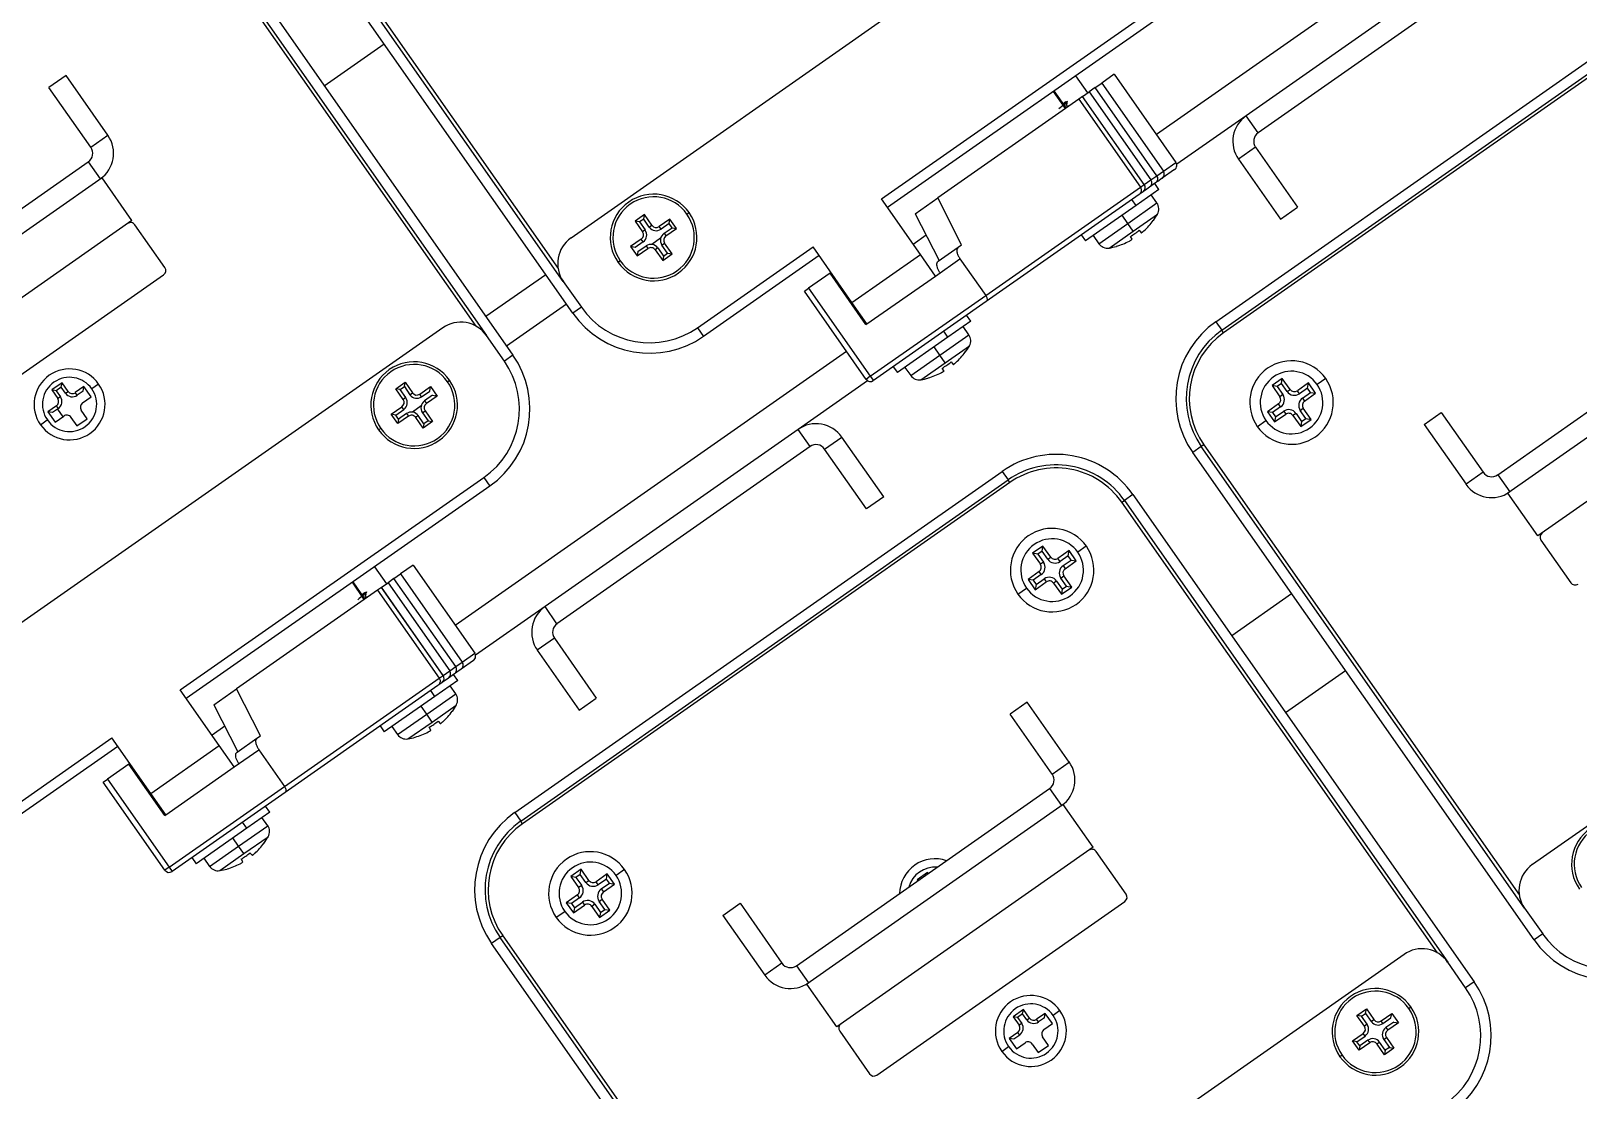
# Model space of a CAD drawing. Header units: millimetres. Extents: x 152904052 to 153933663, y 538271515 to 539240469.
# Drawn here: x 153467321 to 153467469.2, y 538579949.1 to 538580050.6 of the extents above; entities that cross this region are included whole.
import ezdxf

# ---------------------------------------------------------------- set-up
doc = ezdxf.new("R2010")
doc.units = ezdxf.units.MM
doc.layers.add('POWR', color=5, linetype='Continuous')

msp = doc.modelspace()

# ---------------------------------------------------------------- linework, layer by layer
at = {"layer": 'POWR', "color": 7}
for p, q in [((153467372.89, 538580023.53), (153467340.19, 538580070.23)), ((153467371.98, 538580026.57), (153467341.01, 538580070.8)), ((153467341.26, 538580070.97), (153467371.48, 538580027.81)), ((153467427.6, 538580069.17), (153467372.72, 538580030.74)), ((153467466.29, 538580066.9), (153467428.8, 538580040.65)), ((153467363.62, 538580022.3), (153467333.39, 538580065.47)), ((153467333.64, 538580065.64), (153467364.61, 538580021.4)), ((153467334.46, 538580066.21), (153467367.15, 538580019.52)), ((153467461.64, 538580059.44), (153467437.4, 538580042.46)), ((153467462.79, 538580057.8), (153467438.54, 538580040.82)), ((153467434.49, 538580022.72), (153467481.18, 538580055.42)), ((153467402.46, 538580034.48), (153467431.54, 538580054.84)), ((153467432.11, 538580054.02), (153467403.03, 538580033.66)), ((153467435.07, 538580021.9), (153467481.76, 538580054.6)), ((153467481.93, 538580054.35), (153467435.24, 538580021.66)), ((153467349.08, 538580045.32), (153467354.82, 538580049.34)), ((153467324.34, 538580046.31), (153467322.7, 538580045.16)), ((153467328.36, 538580040.58), (153467324.34, 538580046.31)), ((153467421.05, 538580046.27), (153467422.2, 538580044.64)), ((153467424.76, 538580046.43), (153467423.56, 538580045.59)), ((153467424.76, 538580046.43), (153467430.66, 538580037.99)), ((153467326.72, 538580039.43), (153467322.7, 538580045.16)), ((153467420.08, 538580043.15), (153467418.94, 538580044.79)), ((153467420.15, 538580043.2), (153467419.01, 538580044.84)), ((153467421.73, 538580044.31), (153467422.36, 538580044.75)), ((153467422.93, 538580045.15), (153467422.36, 538580044.75)), ((153467422.36, 538580044.75), (153467428.27, 538580036.31)), ((153467422.93, 538580045.15), (153467423.56, 538580045.59)), ((153467428.84, 538580036.71), (153467422.93, 538580045.15)), ((153467428.84, 538580036.71), (153467422.93, 538580045.15)), ((153467422.93, 538580045.15), (153467422.93, 538580045.15)), ((153467423.56, 538580045.59), (153467429.47, 538580037.15)), ((153467421.35, 538580044.04), (153467407.85, 538580034.59)), ((153467420.11, 538580043.78), (153467419.88, 538580043.59)), ((153467419.94, 538580043.67), (153467420.11, 538580043.78)), ((153467420.11, 538580043.78), (153467420.3, 538580043.86)), ((153467420.4, 538580043.37), (153467420.21, 538580043.37)), ((153467421.73, 538580044.31), (153467421.35, 538580044.04)), ((153467421.35, 538580044.04), (153467427.26, 538580035.6)), ((153467427.64, 538580035.87), (153467421.73, 538580044.31)), ((153467427.64, 538580035.87), (153467421.73, 538580044.31)), ((153467421.73, 538580044.31), (153467421.73, 538580044.31)), ((153467437.4, 538580042.46), (153467430.74, 538580037.8)), ((153467438.54, 538580040.82), (153467437.4, 538580042.46)), ((153467326.72, 538580039.43), (153467328.36, 538580040.58)), ((153467438.3, 538580039.43), (153467436.66, 538580038.28)), ((153467438.3, 538580039.43), (153467442.31, 538580033.69)), ((153467302.23, 538580021.06), (153467326.47, 538580038.04)), ((153467326.47, 538580038.04), (153467327.62, 538580036.4)), ((153467428.84, 538580036.71), (153467429.47, 538580037.15)), ((153467430.54, 538580037.29), (153467429.35, 538580036.46)), ((153467429.47, 538580037.15), (153467430.66, 538580037.99)), ((153467436.66, 538580038.28), (153467440.68, 538580032.55)), ((153467327.79, 538580036.51), (153467303.21, 538580019.31)), ((153467330.65, 538580032.42), (153467327.79, 538580036.51)), ((153467412.45, 538580025.23), (153467427.26, 538580035.6)), ((153467427.26, 538580035.6), (153467427.64, 538580035.87)), ((153467427.64, 538580035.87), (153467428.27, 538580036.31)), ((153467427.64, 538580035.87), (153467427.64, 538580035.87)), ((153467428.15, 538580035.62), (153467427.74, 538580035.33)), ((153467428.72, 538580036.02), (153467428.15, 538580035.62)), ((153467428.27, 538580036.31), (153467428.84, 538580036.71)), ((153467429.04, 538580035.39), (153467428.64, 538580035.96)), ((153467428.91, 538580036.15), (153467428.72, 538580036.02)), ((153467428.84, 538580036.71), (153467428.84, 538580036.71)), ((153467428.94, 538580036.17), (153467428.89, 538580036.23)), ((153467428.94, 538580036.17), (153467428.91, 538580036.15)), ((153467429.35, 538580036.46), (153467428.94, 538580036.17)), ((153467406.19, 538580029.15), (153467402.46, 538580034.48)), ((153467405.68, 538580033.07), (153467407.85, 538580034.59)), ((153467410.14, 538580030.09), (153467407.85, 538580034.59)), ((153467427.14, 538580034.91), (153467412.49, 538580024.65)), ((153467426.06, 538580032.14), (153467428.85, 538580034.1)), ((153467426.85, 538580033.85), (153467426.45, 538580034.43)), ((153467429.04, 538580035.39), (153467426.85, 538580033.85)), ((153467427.52, 538580035.18), (153467427.14, 538580034.91)), ((153467427.71, 538580035.31), (153467427.52, 538580035.18)), ((153467427.74, 538580035.33), (153467427.69, 538580035.39)), ((153467427.74, 538580035.33), (153467427.71, 538580035.31)), ((153467428.85, 538580034.1), (153467428.31, 538580034.87)), ((153467379.76, 538580032.99), (153467378.86, 538580032.35)), ((153467379.68, 538580032.56), (153467379.76, 538580032.99)), ((153467380.47, 538580031.96), (153467379.76, 538580032.99)), ((153467383.82, 538580033.02), (153467384.03, 538580033.17)), ((153467405.68, 538580033.07), (153467407.97, 538580028.57)), ((153467426.85, 538580033.85), (153467422, 538580030.46)), ((153467426.06, 538580032.14), (153467425.52, 538580032.92)), ((153467426.58, 538580031.41), (153467428.9, 538580033.03)), ((153467440.68, 538580032.55), (153467442.31, 538580033.69)), ((153467330.65, 538580032.42), (153467306.08, 538580015.21)), ((153467333.81, 538580027.91), (153467330.94, 538580032.01)), ((153467378.86, 538580032.35), (153467379.57, 538580031.33)), ((153467379.28, 538580032.28), (153467378.86, 538580032.35)), ((153467379.68, 538580032.56), (153467379.28, 538580032.28)), ((153467379.28, 538580032.28), (153467379.83, 538580031.51)), ((153467379.83, 538580031.51), (153467379.57, 538580031.33)), ((153467380.22, 538580031.79), (153467379.68, 538580032.56)), ((153467380.22, 538580031.79), (153467380.47, 538580031.96)), ((153467382.2, 538580032.56), (153467381.17, 538580031.84)), ((153467381.35, 538580031.59), (153467381.17, 538580031.84)), ((153467382.12, 538580032.13), (153467381.35, 538580031.59)), ((153467381.63, 538580031.19), (153467382.4, 538580031.73)), ((153467381.63, 538580031.19), (153467381.8, 538580030.94)), ((153467381.8, 538580030.94), (153467382.83, 538580031.65)), ((153467382.12, 538580032.13), (153467382.2, 538580032.56)), ((153467382.4, 538580031.73), (153467382.12, 538580032.13)), ((153467382.83, 538580031.65), (153467382.2, 538580032.56)), ((153467382.4, 538580031.73), (153467382.83, 538580031.65)), ((153467423.28, 538580030.19), (153467426.06, 538580032.14)), ((153467424.26, 538580029.78), (153467426.58, 538580031.41)), ((153467426.58, 538580031.41), (153467426.06, 538580032.14)), ((153467427.15, 538580031.49), (153467427.35, 538580031.25)), ((153467428.5, 538580032.44), (153467428.52, 538580032.42)), ((153467379.45, 538580030.63), (153467378.43, 538580029.92)), ((153467378.43, 538580029.92), (153467379.06, 538580029.02)), ((153467378.85, 538580029.84), (153467378.43, 538580029.92)), ((153467379.63, 538580030.38), (153467378.85, 538580029.84)), ((153467379.06, 538580029.02), (153467380.08, 538580029.73)), ((153467379.13, 538580029.44), (153467379.91, 538580029.98)), ((153467379.63, 538580030.38), (153467379.45, 538580030.63)), ((153467379.91, 538580029.98), (153467380.08, 538580029.73)), ((153467381.3, 538580030.71), (153467380.47, 538580030.12)), ((153467381.03, 538580029.79), (153467380.78, 538580029.61)), ((153467381.03, 538580029.79), (153467381.57, 538580029.01)), ((153467381.43, 538580030.07), (153467381.68, 538580030.24)), ((153467381.97, 538580029.29), (153467381.43, 538580030.07)), ((153467382.4, 538580029.22), (153467381.68, 538580030.24)), ((153467384.85, 538580022.14), (153467395.91, 538580029.89)), ((153467399.63, 538580024.56), (153467395.91, 538580029.89)), ((153467406.73, 538580031), (153467405.5, 538580030.13)), ((153467407.89, 538580028.51), (153467409.8, 538580029.85)), ((153467409.8, 538580029.85), (153467410.14, 538580030.09)), ((153467421.6, 538580031.03), (153467422, 538580030.46)), ((153467422.74, 538580030.97), (153467423.28, 538580030.19)), ((153467424.97, 538580029.94), (153467424.95, 538580029.95)), ((153467426.46, 538580030.63), (153467426.31, 538580030.9)), ((153467377.43, 538580028.55), (153467377.23, 538580028.41)), ((153467379.08, 538580029.16), (153467379, 538580029.1)), ((153467379.13, 538580029.44), (153467379.06, 538580029.02)), ((153467380.78, 538580029.61), (153467381.5, 538580028.59)), ((153467381.5, 538580028.59), (153467382.4, 538580029.22)), ((153467381.57, 538580029.01), (153467381.5, 538580028.59)), ((153467381.57, 538580029.01), (153467381.97, 538580029.29)), ((153467381.97, 538580029.29), (153467382.4, 538580029.22)), ((153467396.48, 538580029.07), (153467385.42, 538580021.32)), ((153467399.63, 538580024.56), (153467406.19, 538580029.15)), ((153467407.62, 538580027.1), (153467406.19, 538580029.15)), ((153467407.62, 538580027.1), (153467409.98, 538580028.76)), ((153467409.98, 538580028.76), (153467412.45, 538580025.23)), ((153467309.93, 538580010.58), (153467333.69, 538580027.22)), ((153467370.3, 538580027.22), (153467364.57, 538580023.21)), ((153467397.53, 538580027.36), (153467395.48, 538580025.93)), ((153467397.53, 538580027.36), (153467397.63, 538580027.43)), ((153467400.97, 538580022.45), (153467397.53, 538580027.36)), ((153467401.07, 538580022.51), (153467407.62, 538580027.1)), ((153467371.98, 538580026.57), (153467373.71, 538580024.11)), ((153467395.07, 538580025.64), (153467395.48, 538580025.93)), ((153467400.98, 538580017.2), (153467395.07, 538580025.64)), ((153467395.48, 538580025.93), (153467401.39, 538580017.49)), ((153467401.39, 538580017.49), (153467412.45, 538580025.23)), ((153467372.28, 538580024.39), (153467366.55, 538580020.38)), ((153467373.71, 538580024.11), (153467372.89, 538580023.53)), ((153467401.07, 538580022.51), (153467399.63, 538580024.56)), ((153467412.49, 538580024.65), (153467401.68, 538580017.08)), ((153467461.49, 538580008.06), (153467485.73, 538580025.03)), ((153467400.74, 538580022.78), (153467400.8, 538580022.9)), ((153467400.8, 538580022.69), (153467400.9, 538580022.76)), ((153467400.97, 538580022.45), (153467401.07, 538580022.51)), ((153467411.02, 538580022.77), (153467408.83, 538580021.23)), ((153467410.83, 538580021.48), (153467410.28, 538580022.25)), ((153467411.02, 538580022.77), (153467410.62, 538580023.34)), ((153467434.49, 538580022.72), (153467435.07, 538580021.9)), ((153467487.05, 538580023.51), (153467462.47, 538580006.3)), ((153467360.43, 538580022.14), (153467305.55, 538579983.71)), ((153467366.33, 538580018.95), (153467364.61, 538580021.4)), ((153467384.85, 538580022.14), (153467385.42, 538580021.32)), ((153467408.83, 538580021.23), (153467403.98, 538580017.84)), ((153467408.04, 538580019.53), (153467410.83, 538580021.48)), ((153467408.83, 538580021.23), (153467408.43, 538580021.81)), ((153467435.24, 538580021.66), (153467435.07, 538580021.9)), ((153467399.11, 538580019.87), (153467361.63, 538579993.62)), ((153467367.15, 538580019.52), (153467366.33, 538580018.95)), ((153467405.26, 538580017.58), (153467408.04, 538580019.53)), ((153467408.04, 538580019.53), (153467407.5, 538580020.3)), ((153467408.56, 538580018.79), (153467408.04, 538580019.53)), ((153467408.56, 538580018.79), (153467410.88, 538580020.42)), ((153467410.48, 538580019.82), (153467410.49, 538580019.8)), ((153467489.91, 538580019.41), (153467465.34, 538580002.21)), ((153467403.58, 538580018.41), (153467403.98, 538580017.84)), ((153467404.71, 538580018.35), (153467405.26, 538580017.58)), ((153467406.24, 538580017.16), (153467408.56, 538580018.79)), ((153467408.44, 538580018.01), (153467408.28, 538580018.28)), ((153467409.13, 538580018.87), (153467409.33, 538580018.63)), ((153467323.96, 538580016.87), (153467322.98, 538580016.18)), ((153467323.89, 538580016.44), (153467323.41, 538580016.1)), ((153467323.89, 538580016.44), (153467323.96, 538580016.87)), ((153467324.28, 538580015.87), (153467323.89, 538580016.44)), ((153467324.54, 538580016.05), (153467323.96, 538580016.87)), ((153467326.05, 538580016.5), (153467325.23, 538580015.93)), ((153467325.98, 538580016.07), (153467326.05, 538580016.5)), ((153467326.74, 538580015.52), (153467326.05, 538580016.5)), ((153467327.46, 538580016.75), (153467326.81, 538580016.29)), ((153467355.92, 538580016.29), (153467356.82, 538580016.93)), ((153467356.35, 538580016.22), (153467356.75, 538580016.5)), ((153467356.75, 538580016.5), (153467356.82, 538580016.93)), ((153467356.75, 538580016.5), (153467357.29, 538580015.73)), ((153467356.82, 538580016.93), (153467357.54, 538580015.9)), ((153467358.23, 538580015.78), (153467359.26, 538580016.5)), ((153467359.18, 538580016.07), (153467359.26, 538580016.5)), ((153467359.26, 538580016.5), (153467359.89, 538580015.59)), ((153467360.89, 538580016.96), (153467361.09, 538580017.11)), ((153467401.13, 538580017.06), (153467394.47, 538580012.4)), ((153467401.39, 538580017.49), (153467400.98, 538580017.2)), ((153467401.39, 538580017.49), (153467401.68, 538580017.08)), ((153467406.94, 538580017.32), (153467406.93, 538580017.34)), ((153467440.86, 538580017.29), (153467439.88, 538580016.6)), ((153467439.88, 538580016.6), (153467440.62, 538580015.54)), ((153467440.36, 538580016.52), (153467439.88, 538580016.6)), ((153467440.77, 538580016.8), (153467440.36, 538580016.52)), ((153467440.36, 538580016.52), (153467440.91, 538580015.74)), ((153467440.77, 538580016.8), (153467440.86, 538580017.29)), ((153467441.32, 538580016.03), (153467440.77, 538580016.8)), ((153467441.6, 538580016.23), (153467440.86, 538580017.29)), ((153467443.37, 538580016.85), (153467442.3, 538580016.11)), ((153467443.28, 538580016.36), (153467442.5, 538580015.82)), ((153467443.28, 538580016.36), (153467443.37, 538580016.85)), ((153467443.56, 538580015.95), (153467443.28, 538580016.36)), ((153467444.05, 538580015.87), (153467443.37, 538580016.85)), ((153467445.02, 538580017.28), (153467444.2, 538580016.7)), ((153467322.98, 538580016.18), (153467323.55, 538580015.36)), ((153467323.41, 538580016.1), (153467322.98, 538580016.18)), ((153467323.41, 538580016.1), (153467323.8, 538580015.54)), ((153467323.8, 538580015.54), (153467323.55, 538580015.36)), ((153467324.28, 538580015.87), (153467324.54, 538580016.05)), ((153467325.41, 538580015.67), (153467325.23, 538580015.93)), ((153467325.98, 538580016.07), (153467325.41, 538580015.67)), ((153467325.92, 538580014.94), (153467326.74, 538580015.52)), ((153467356.64, 538580015.27), (153467355.92, 538580016.29)), ((153467356.35, 538580016.22), (153467355.92, 538580016.29)), ((153467356.89, 538580015.45), (153467356.35, 538580016.22)), ((153467356.89, 538580015.45), (153467356.64, 538580015.27)), ((153467357.29, 538580015.73), (153467357.54, 538580015.9)), ((153467358.41, 538580015.53), (153467358.23, 538580015.78)), ((153467358.41, 538580015.53), (153467359.18, 538580016.07)), ((153467359.46, 538580015.67), (153467358.69, 538580015.13)), ((153467358.69, 538580015.13), (153467358.87, 538580014.88)), ((153467359.89, 538580015.59), (153467358.87, 538580014.88)), ((153467359.46, 538580015.67), (153467359.89, 538580015.59)), ((153467359.83, 538580015.68), (153467359.75, 538580015.62)), ((153467440.5, 538580014.84), (153467439.43, 538580014.1)), ((153467440.7, 538580014.56), (153467440.5, 538580014.84)), ((153467440.91, 538580015.74), (153467440.62, 538580015.54)), ((153467441.32, 538580016.03), (153467441.6, 538580016.23)), ((153467442.5, 538580015.82), (153467442.3, 538580016.11)), ((153467442.79, 538580015.41), (153467443.56, 538580015.95)), ((153467442.79, 538580015.41), (153467442.99, 538580015.12)), ((153467442.99, 538580015.12), (153467444.05, 538580015.87)), ((153467443.56, 538580015.95), (153467444.05, 538580015.87)), ((153467323.43, 538580014.66), (153467322.61, 538580014.09)), ((153467322.61, 538580014.09), (153467323.3, 538580013.11)), ((153467323.04, 538580014.01), (153467322.61, 538580014.09)), ((153467323.61, 538580014.41), (153467323.04, 538580014.01)), ((153467323.3, 538580013.11), (153467324.12, 538580013.68)), ((153467323.61, 538580014.41), (153467323.43, 538580014.66)), ((153467323.52, 538580014.35), (153467324.04, 538580013.62)), ((153467324.81, 538580013.56), (153467325.39, 538580012.74)), ((153467325.39, 538580012.74), (153467326.37, 538580013.43)), ((153467326.37, 538580013.43), (153467325.8, 538580014.25)), ((153467355.49, 538580013.86), (153467356.51, 538580014.57)), ((153467356.12, 538580012.96), (153467355.49, 538580013.86)), ((153467355.92, 538580013.78), (153467355.49, 538580013.86)), ((153467355.92, 538580013.78), (153467356.69, 538580014.32)), ((153467356.2, 538580013.38), (153467355.92, 538580013.78)), ((153467357.15, 538580013.67), (153467356.12, 538580012.96)), ((153467356.2, 538580013.38), (153467356.12, 538580012.96)), ((153467356.97, 538580013.92), (153467356.2, 538580013.38)), ((153467356.69, 538580014.32), (153467356.51, 538580014.57)), ((153467356.97, 538580013.92), (153467357.15, 538580013.67)), ((153467358.37, 538580014.65), (153467357.53, 538580014.06)), ((153467358.09, 538580013.73), (153467357.84, 538580013.55)), ((153467358.56, 538580012.53), (153467357.84, 538580013.55)), ((153467358.63, 538580012.95), (153467358.09, 538580013.73)), ((153467358.49, 538580014), (153467358.74, 538580014.18)), ((153467358.49, 538580014), (153467359.03, 538580013.23)), ((153467358.74, 538580014.18), (153467359.46, 538580013.16)), ((153467439.43, 538580014.1), (153467440.12, 538580013.12)), ((153467439.92, 538580014.01), (153467439.43, 538580014.1)), ((153467440.7, 538580014.56), (153467439.92, 538580014.01)), ((153467439.92, 538580014.01), (153467440.21, 538580013.6)), ((153467440.12, 538580013.12), (153467441.19, 538580013.86)), ((153467440.21, 538580013.6), (153467440.12, 538580013.12)), ((153467440.21, 538580013.6), (153467440.99, 538580014.15)), ((153467440.99, 538580014.15), (153467441.19, 538580013.86)), ((153467442.17, 538580013.94), (153467441.88, 538580013.74)), ((153467441.88, 538580013.74), (153467442.63, 538580012.67)), ((153467442.17, 538580013.94), (153467442.71, 538580013.16)), ((153467442.58, 538580014.22), (153467442.87, 538580014.43)), ((153467443.12, 538580013.45), (153467442.58, 538580014.22)), ((153467442.63, 538580012.67), (153467443.61, 538580013.36)), ((153467442.71, 538580013.16), (153467443.12, 538580013.45)), ((153467443.61, 538580013.36), (153467442.87, 538580014.43)), ((153467443.12, 538580013.45), (153467443.61, 538580013.36)), ((153467454.44, 538580012.89), (153467456.08, 538580014.03)), ((153467456.08, 538580014.03), (153467460.1, 538580008.3)), ((153467321.89, 538580012.85), (153467322.55, 538580013.31)), ((153467354.5, 538580012.49), (153467354.29, 538580012.35)), ((153467359.46, 538580013.16), (153467358.56, 538580012.53)), ((153467358.63, 538580012.95), (153467358.56, 538580012.53)), ((153467359.03, 538580013.23), (153467358.63, 538580012.95)), ((153467359.03, 538580013.23), (153467359.46, 538580013.16)), ((153467394.47, 538580012.4), (153467370.23, 538579995.43)), ((153467395.62, 538580010.77), (153467394.47, 538580012.4)), ((153467438.47, 538580012.69), (153467439.29, 538580013.26)), ((153467442.71, 538580013.16), (153467442.63, 538580012.67)), ((153467454.44, 538580012.89), (153467458.46, 538580007.15)), ((153467395.62, 538580010.77), (153467371.37, 538579993.79)), ((153467397.01, 538580010.52), (153467398.65, 538580011.67)), ((153467401.03, 538580004.79), (153467397.01, 538580010.52)), ((153467402.67, 538580005.93), (153467398.65, 538580011.67)), ((153467433.1, 538580010.76), (153467432.28, 538580010.19)), ((153467433.35, 538580010.93), (153467433.1, 538580010.76)), ((153467464.07, 538579966.53), (153467433.1, 538580010.76)), ((153467433.35, 538580010.93), (153467463.57, 538579967.77)), ((153467464.98, 538579963.5), (153467432.28, 538580010.19)), ((153467519.69, 538580009.14), (153467464.81, 538579970.71)), ((153467335.29, 538579987.44), (153467364.37, 538580007.8)), ((153467364.37, 538580007.8), (153467364.94, 538580006.98)), ((153467367.32, 538579975.69), (153467414.01, 538580008.38)), ((153467367.9, 538579974.87), (153467414.59, 538580007.57)), ((153467414.01, 538580008.38), (153467414.59, 538580007.57)), ((153467414.76, 538580007.32), (153467414.59, 538580007.57)), ((153467460.1, 538580008.3), (153467458.46, 538580007.15)), ((153467461.49, 538580008.06), (153467462.64, 538580006.42)), ((153467364.94, 538580006.98), (153467335.86, 538579986.62)), ((153467414.76, 538580007.32), (153467368.07, 538579974.63)), ((153467402.67, 538580005.93), (153467401.03, 538580004.79)), ((153467426.55, 538580006.17), (153467425.73, 538580005.6)), ((153467426.55, 538580006.17), (153467459.24, 538579959.48)), ((153467465.34, 538580002.21), (153467462.47, 538580006.3)), ((153467425.48, 538580005.43), (153467425.73, 538580005.6)), ((153467455.71, 538579962.27), (153467425.48, 538580005.43)), ((153467425.73, 538580005.6), (153467456.7, 538579961.37)), ((153467465.63, 538580001.8), (153467468.49, 538579997.7)), ((153467417.92, 538580001.23), (153467416.94, 538580000.54)), ((153467416.94, 538580000.54), (153467417.68, 538579999.48)), ((153467417.43, 538580000.46), (153467416.94, 538580000.54)), ((153467417.84, 538580000.74), (153467417.43, 538580000.46)), ((153467417.43, 538580000.46), (153467417.97, 538579999.68)), ((153467417.84, 538580000.74), (153467417.92, 538580001.23)), ((153467418.38, 538579999.97), (153467417.84, 538580000.74)), ((153467418.67, 538580000.17), (153467417.92, 538580001.23)), ((153467418.38, 538579999.97), (153467418.67, 538580000.17)), ((153467420.43, 538580000.79), (153467419.36, 538580000.05)), ((153467419.57, 538579999.76), (153467419.36, 538580000.05)), ((153467420.34, 538580000.3), (153467419.57, 538579999.76)), ((153467420.34, 538580000.3), (153467420.43, 538580000.79)), ((153467420.63, 538579999.89), (153467420.34, 538580000.3)), ((153467421.12, 538579999.81), (153467420.43, 538580000.79)), ((153467422.08, 538580001.22), (153467421.26, 538580000.64)), ((153467353.88, 538579999.24), (153467355.03, 538579997.6)), ((153467355.76, 538579998.12), (153467356.39, 538579998.56)), ((153467357.59, 538579999.39), (153467356.39, 538579998.56)), ((153467356.39, 538579998.56), (153467362.3, 538579990.12)), ((153467357.59, 538579999.39), (153467363.49, 538579990.96)), ((153467417.56, 538579998.78), (153467416.5, 538579998.04)), ((153467417.76, 538579998.5), (153467417.56, 538579998.78)), ((153467417.97, 538579999.68), (153467417.68, 538579999.48)), ((153467419.85, 538579999.35), (153467420.63, 538579999.89)), ((153467419.85, 538579999.35), (153467420.05, 538579999.06)), ((153467420.05, 538579999.06), (153467421.12, 538579999.81)), ((153467420.63, 538579999.89), (153467421.12, 538579999.81)), ((153467352.91, 538579996.12), (153467351.77, 538579997.76)), ((153467352.98, 538579996.17), (153467351.84, 538579997.81)), ((153467354.56, 538579997.27), (153467354.18, 538579997.01)), ((153467354.56, 538579997.28), (153467355.19, 538579997.72)), ((153467360.47, 538579988.84), (153467354.56, 538579997.28)), ((153467354.56, 538579997.27), (153467354.56, 538579997.28)), ((153467360.47, 538579988.84), (153467354.56, 538579997.27)), ((153467355.76, 538579998.12), (153467355.19, 538579997.72)), ((153467355.19, 538579997.72), (153467361.1, 538579989.28)), ((153467361.67, 538579989.68), (153467355.76, 538579998.12)), ((153467361.67, 538579989.68), (153467355.76, 538579998.12)), ((153467355.76, 538579998.12), (153467355.76, 538579998.12)), ((153467415.53, 538579996.63), (153467416.35, 538579997.2)), ((153467416.5, 538579998.04), (153467417.19, 538579997.05)), ((153467416.99, 538579997.95), (153467416.5, 538579998.04)), ((153467417.76, 538579998.5), (153467416.99, 538579997.95)), ((153467416.99, 538579997.95), (153467417.27, 538579997.54)), ((153467417.19, 538579997.05), (153467418.25, 538579997.8)), ((153467417.27, 538579997.54), (153467417.19, 538579997.05)), ((153467417.27, 538579997.54), (153467418.05, 538579998.09)), ((153467418.05, 538579998.09), (153467418.25, 538579997.8)), ((153467419.23, 538579997.88), (153467418.95, 538579997.68)), ((153467418.95, 538579997.68), (153467419.69, 538579996.61)), ((153467419.23, 538579997.88), (153467419.78, 538579997.1)), ((153467419.64, 538579998.16), (153467419.93, 538579998.37)), ((153467420.19, 538579997.39), (153467419.64, 538579998.16)), ((153467419.69, 538579996.61), (153467420.68, 538579997.3)), ((153467419.78, 538579997.1), (153467419.69, 538579996.61)), ((153467419.78, 538579997.1), (153467420.19, 538579997.39)), ((153467420.68, 538579997.3), (153467419.93, 538579998.37)), ((153467420.19, 538579997.39), (153467420.68, 538579997.3)), ((153467354.18, 538579997.01), (153467340.68, 538579987.55)), ((153467352.94, 538579996.75), (153467352.71, 538579996.55)), ((153467352.77, 538579996.63), (153467352.94, 538579996.75)), ((153467353.22, 538579996.34), (153467353.04, 538579996.34)), ((153467354.18, 538579997.01), (153467360.09, 538579988.57)), ((153467436.01, 538579992.66), (153467441.75, 538579996.67)), ((153467370.23, 538579995.43), (153467363.57, 538579990.76)), ((153467371.37, 538579993.79), (153467370.23, 538579995.43)), ((153467371.13, 538579992.4), (153467369.49, 538579991.25)), ((153467369.49, 538579991.25), (153467373.51, 538579985.51)), ((153467371.13, 538579992.4), (153467375.14, 538579986.66)), ((153467361.1, 538579989.28), (153467361.67, 538579989.68)), ((153467361.67, 538579989.68), (153467362.3, 538579990.12)), ((153467361.67, 538579989.68), (153467361.67, 538579989.68)), ((153467363.37, 538579990.26), (153467362.18, 538579989.42)), ((153467362.3, 538579990.12), (153467363.49, 538579990.96)), ((153467345.28, 538579978.2), (153467360.09, 538579988.57)), ((153467361.87, 538579988.36), (153467359.68, 538579986.82)), ((153467360.09, 538579988.57), (153467360.47, 538579988.84)), ((153467360.54, 538579988.28), (153467360.35, 538579988.14)), ((153467360.47, 538579988.84), (153467361.1, 538579989.28)), ((153467360.47, 538579988.84), (153467360.47, 538579988.84)), ((153467360.57, 538579988.3), (153467360.52, 538579988.36)), ((153467360.57, 538579988.3), (153467360.54, 538579988.28)), ((153467360.98, 538579988.58), (153467360.57, 538579988.3)), ((153467361.55, 538579988.98), (153467360.98, 538579988.58)), ((153467361.87, 538579988.36), (153467361.47, 538579988.93)), ((153467361.74, 538579989.12), (153467361.55, 538579988.98)), ((153467361.77, 538579989.14), (153467361.72, 538579989.2)), ((153467361.77, 538579989.14), (153467361.74, 538579989.12)), ((153467362.18, 538579989.42), (153467361.77, 538579989.14)), ((153467441.17, 538579985.29), (153467446.91, 538579989.3)), ((153467339.02, 538579982.12), (153467335.29, 538579987.44)), ((153467338.51, 538579986.03), (153467340.68, 538579987.55)), ((153467342.97, 538579983.05), (153467340.68, 538579987.55)), ((153467359.97, 538579987.88), (153467345.32, 538579977.62)), ((153467359.68, 538579986.82), (153467354.83, 538579983.42)), ((153467358.89, 538579985.11), (153467361.68, 538579987.06)), ((153467359.68, 538579986.82), (153467359.28, 538579987.39)), ((153467360.35, 538579988.14), (153467359.97, 538579987.88)), ((153467361.68, 538579987.06), (153467361.13, 538579987.84)), ((153467338.51, 538579986.03), (153467340.8, 538579981.53)), ((153467358.89, 538579985.11), (153467358.35, 538579985.89)), ((153467359.41, 538579984.37), (153467361.73, 538579986)), ((153467361.33, 538579985.41), (153467361.35, 538579985.39)), ((153467373.51, 538579985.51), (153467375.14, 538579986.66)), ((153467416.43, 538579986.27), (153467414.79, 538579985.13)), ((153467420.45, 538579980.54), (153467416.43, 538579986.27)), ((153467339.56, 538579983.96), (153467338.33, 538579983.1)), ((153467354.43, 538579984), (153467354.83, 538579983.42)), ((153467355.56, 538579983.94), (153467356.11, 538579983.16)), ((153467356.11, 538579983.16), (153467358.89, 538579985.11)), ((153467357.09, 538579982.75), (153467359.41, 538579984.37)), ((153467359.41, 538579984.37), (153467358.89, 538579985.11)), ((153467359.29, 538579983.59), (153467359.14, 538579983.87)), ((153467359.98, 538579984.46), (153467360.18, 538579984.22)), ((153467418.81, 538579979.39), (153467414.79, 538579985.13)), ((153467317.68, 538579975.11), (153467328.73, 538579982.85)), ((153467332.46, 538579977.53), (153467328.73, 538579982.85)), ((153467340.72, 538579981.48), (153467342.63, 538579982.82)), ((153467342.63, 538579982.82), (153467342.97, 538579983.05)), ((153467357.79, 538579982.9), (153467357.78, 538579982.92)), ((153467329.31, 538579982.03), (153467318.25, 538579974.29)), ((153467332.46, 538579977.53), (153467339.02, 538579982.12)), ((153467340.45, 538579980.07), (153467339.02, 538579982.12)), ((153467340.45, 538579980.07), (153467342.81, 538579981.72)), ((153467342.81, 538579981.72), (153467345.28, 538579978.2)), ((153467330.36, 538579980.33), (153467328.31, 538579978.89)), ((153467330.36, 538579980.33), (153467330.46, 538579980.4)), ((153467333.8, 538579975.41), (153467330.36, 538579980.33)), ((153467333.9, 538579975.48), (153467340.45, 538579980.07)), ((153467418.81, 538579979.39), (153467420.45, 538579980.54)), ((153467327.9, 538579978.61), (153467328.31, 538579978.89)), ((153467333.81, 538579970.17), (153467327.9, 538579978.61)), ((153467328.31, 538579978.89), (153467334.22, 538579970.46)), ((153467334.22, 538579970.46), (153467345.28, 538579978.2)), ((153467394.32, 538579961.02), (153467418.56, 538579978)), ((153467418.56, 538579978), (153467419.71, 538579976.36)), ((153467333.9, 538579975.48), (153467332.46, 538579977.53)), ((153467345.32, 538579977.62), (153467334.5, 538579970.05)), ((153467343.85, 538579975.74), (153467343.45, 538579976.31)), ((153467419.88, 538579976.48), (153467395.3, 538579959.27)), ((153467422.74, 538579972.38), (153467419.88, 538579976.48)), ((153467333.57, 538579975.74), (153467333.63, 538579975.87)), ((153467333.63, 538579975.66), (153467333.73, 538579975.73)), ((153467333.8, 538579975.41), (153467333.9, 538579975.48)), ((153467343.85, 538579975.74), (153467341.66, 538579974.2)), ((153467343.66, 538579974.44), (153467343.11, 538579975.22)), ((153467367.32, 538579975.69), (153467367.9, 538579974.87)), ((153467368.07, 538579974.63), (153467367.9, 538579974.87)), ((153467341.66, 538579974.2), (153467336.81, 538579970.8)), ((153467340.87, 538579972.49), (153467343.66, 538579974.44)), ((153467341.66, 538579974.2), (153467341.26, 538579974.77)), ((153467341.39, 538579971.76), (153467343.71, 538579973.38)), ((153467338.09, 538579970.54), (153467340.87, 538579972.49)), ((153467340.87, 538579972.49), (153467340.33, 538579973.27)), ((153467341.39, 538579971.76), (153467340.87, 538579972.49)), ((153467343.31, 538579972.79), (153467343.32, 538579972.77)), ((153467422.74, 538579972.38), (153467398.17, 538579955.17)), ((153467425.9, 538579967.88), (153467423.03, 538579971.97)), ((153467334.22, 538579970.46), (153467333.81, 538579970.17)), ((153467334.22, 538579970.46), (153467334.5, 538579970.05)), ((153467336.4, 538579971.38), (153467336.81, 538579970.8)), ((153467337.54, 538579971.32), (153467338.09, 538579970.54)), ((153467339.07, 538579970.13), (153467341.39, 538579971.76)), ((153467341.27, 538579970.98), (153467341.11, 538579971.25)), ((153467341.96, 538579971.84), (153467342.16, 538579971.6)), ((153467339.77, 538579970.28), (153467339.76, 538579970.3)), ((153467373.69, 538579970.26), (153467372.7, 538579969.57)), ((153467372.7, 538579969.57), (153467373.45, 538579968.51)), ((153467373.19, 538579969.49), (153467372.7, 538579969.57)), ((153467373.6, 538579969.77), (153467373.19, 538579969.49)), ((153467373.19, 538579969.49), (153467373.74, 538579968.71)), ((153467373.6, 538579969.77), (153467373.69, 538579970.26)), ((153467374.15, 538579968.99), (153467373.6, 538579969.77)), ((153467374.43, 538579969.2), (153467373.69, 538579970.26)), ((153467374.15, 538579968.99), (153467374.43, 538579969.2)), ((153467376.19, 538579969.82), (153467375.13, 538579969.07)), ((153467375.33, 538579968.78), (153467375.13, 538579969.07)), ((153467376.11, 538579969.33), (153467375.33, 538579968.78)), ((153467375.62, 538579968.38), (153467376.39, 538579968.92)), ((153467376.11, 538579969.33), (153467376.19, 538579969.82)), ((153467376.39, 538579968.92), (153467376.11, 538579969.33)), ((153467376.88, 538579968.83), (153467376.19, 538579969.82)), ((153467376.39, 538579968.92), (153467376.88, 538579968.83)), ((153467377.85, 538579970.24), (153467377.03, 538579969.67)), ((153467406.88, 538579969.94), (153467405.89, 538579969.25)), ((153467405.89, 538579969.25), (153467405.95, 538579969.17)), ((153467406.93, 538579969.85), (153467406.88, 538579969.94)), ((153467373.33, 538579967.81), (153467372.26, 538579967.06)), ((153467373.53, 538579967.52), (153467372.75, 538579966.98)), ((153467373.53, 538579967.52), (153467373.33, 538579967.81)), ((153467373.74, 538579968.71), (153467373.45, 538579968.51)), ((153467375.62, 538579968.38), (153467375.82, 538579968.09)), ((153467375.82, 538579968.09), (153467376.88, 538579968.83)), ((153467371.3, 538579965.66), (153467372.12, 538579966.23)), ((153467372.26, 538579967.06), (153467372.95, 538579966.08)), ((153467372.75, 538579966.98), (153467372.26, 538579967.06)), ((153467372.75, 538579966.98), (153467373.04, 538579966.57)), ((153467372.95, 538579966.08), (153467374.02, 538579966.83)), ((153467373.04, 538579966.57), (153467372.95, 538579966.08)), ((153467373.04, 538579966.57), (153467373.81, 538579967.12)), ((153467373.81, 538579967.12), (153467374.02, 538579966.83)), ((153467375, 538579966.91), (153467374.71, 538579966.7)), ((153467374.71, 538579966.7), (153467375.46, 538579965.64)), ((153467375, 538579966.91), (153467375.54, 538579966.13)), ((153467375.41, 538579967.19), (153467375.7, 538579967.39)), ((153467375.95, 538579966.41), (153467375.41, 538579967.19)), ((153467375.46, 538579965.64), (153467376.44, 538579966.33)), ((153467375.54, 538579966.13), (153467375.46, 538579965.64)), ((153467375.54, 538579966.13), (153467375.95, 538579966.41)), ((153467376.44, 538579966.33), (153467375.7, 538579967.39)), ((153467375.95, 538579966.41), (153467376.44, 538579966.33)), ((153467387.27, 538579965.85), (153467388.91, 538579967)), ((153467388.91, 538579967), (153467392.92, 538579961.27)), ((153467402.02, 538579950.55), (153467425.78, 538579967.18)), ((153467464.07, 538579966.53), (153467465.8, 538579964.07)), ((153467387.27, 538579965.85), (153467391.29, 538579960.12)), ((153467365.93, 538579963.73), (153467365.11, 538579963.16)), ((153467397.81, 538579916.46), (153467365.11, 538579963.16)), ((153467366.18, 538579963.9), (153467365.93, 538579963.73)), ((153467396.9, 538579919.5), (153467365.93, 538579963.73)), ((153467366.18, 538579963.9), (153467396.4, 538579920.74)), ((153467465.8, 538579964.07), (153467464.98, 538579963.5)), ((153467452.52, 538579962.1), (153467397.64, 538579923.67)), ((153467392.92, 538579961.27), (153467391.29, 538579960.12)), ((153467394.32, 538579961.02), (153467395.46, 538579959.38)), ((153467458.42, 538579958.91), (153467456.7, 538579961.37)), ((153467398.17, 538579955.17), (153467395.3, 538579959.27)), ((153467459.24, 538579959.48), (153467458.42, 538579958.91)), ((153467452.98, 538579956.93), (153467453.18, 538579957.07)), ((153467416.05, 538579956.83), (153467415.07, 538579956.14)), ((153467415.07, 538579956.14), (153467415.64, 538579955.32)), ((153467415.5, 538579956.07), (153467415.07, 538579956.14)), ((153467415.98, 538579956.4), (153467415.5, 538579956.07)), ((153467415.5, 538579956.07), (153467415.89, 538579955.5)), ((153467415.98, 538579956.4), (153467416.05, 538579956.83)), ((153467416.37, 538579955.84), (153467415.98, 538579956.4)), ((153467416.63, 538579956.01), (153467416.05, 538579956.83)), ((153467416.37, 538579955.84), (153467416.63, 538579956.01)), ((153467418.14, 538579956.46), (153467417.32, 538579955.89)), ((153467417.5, 538579955.64), (153467417.32, 538579955.89)), ((153467418.07, 538579956.03), (153467417.5, 538579955.64)), ((153467418.07, 538579956.03), (153467418.14, 538579956.46)), ((153467418.83, 538579955.48), (153467418.14, 538579956.46)), ((153467419.55, 538579956.72), (153467418.9, 538579956.26)), ((153467448.01, 538579956.26), (153467448.91, 538579956.89)), ((153467448.73, 538579955.23), (153467448.01, 538579956.26)), ((153467448.44, 538579956.18), (153467448.01, 538579956.26)), ((153467448.44, 538579956.18), (153467448.84, 538579956.46)), ((153467448.98, 538579955.41), (153467448.44, 538579956.18)), ((153467448.84, 538579956.46), (153467448.91, 538579956.89)), ((153467448.84, 538579956.46), (153467449.38, 538579955.69)), ((153467448.91, 538579956.89), (153467449.63, 538579955.86)), ((153467449.38, 538579955.69), (153467449.63, 538579955.86)), ((153467450.33, 538579955.74), (153467451.35, 538579956.46)), ((153467450.5, 538579955.49), (153467450.33, 538579955.74)), ((153467450.5, 538579955.49), (153467451.27, 538579956.03)), ((153467451.55, 538579955.63), (153467450.78, 538579955.09)), ((153467451.98, 538579955.56), (153467450.96, 538579954.84)), ((153467451.27, 538579956.03), (153467451.35, 538579956.46)), ((153467451.35, 538579956.46), (153467451.98, 538579955.56)), ((153467451.55, 538579955.63), (153467451.98, 538579955.56)), ((153467398.46, 538579954.76), (153467401.32, 538579950.67)), ((153467415.52, 538579954.63), (153467414.7, 538579954.05)), ((153467415.7, 538579954.38), (153467415.13, 538579953.98)), ((153467415.7, 538579954.38), (153467415.52, 538579954.63)), ((153467415.89, 538579955.5), (153467415.64, 538579955.32)), ((153467418.46, 538579953.39), (153467417.89, 538579954.21)), ((153467418.01, 538579954.91), (153467418.83, 538579955.48)), ((153467447.58, 538579953.82), (153467448.6, 538579954.54)), ((153467448.01, 538579953.74), (153467448.78, 538579954.29)), ((153467448.78, 538579954.29), (153467448.6, 538579954.54)), ((153467448.98, 538579955.41), (153467448.73, 538579955.23)), ((153467450.58, 538579953.97), (153467450.83, 538579954.14)), ((153467450.78, 538579955.09), (153467450.96, 538579954.84)), ((153467450.83, 538579954.14), (153467451.55, 538579953.12)), ((153467413.98, 538579952.82), (153467414.64, 538579953.27)), ((153467414.7, 538579954.05), (153467415.39, 538579953.07)), ((153467415.13, 538579953.98), (153467414.7, 538579954.05)), ((153467415.39, 538579953.07), (153467416.21, 538579953.64)), ((153467416.9, 538579953.52), (153467417.48, 538579952.7)), ((153467417.48, 538579952.7), (153467418.46, 538579953.39)), ((153467448.21, 538579952.92), (153467447.58, 538579953.82)), ((153467448.01, 538579953.74), (153467447.58, 538579953.82)), ((153467448.29, 538579953.35), (153467448.01, 538579953.74)), ((153467449.24, 538579953.64), (153467448.21, 538579952.92)), ((153467448.29, 538579953.35), (153467448.21, 538579952.92)), ((153467449.06, 538579953.89), (153467448.29, 538579953.35)), ((153467449.06, 538579953.89), (153467449.24, 538579953.64)), ((153467450.18, 538579953.69), (153467449.93, 538579953.51)), ((153467450.65, 538579952.49), (153467449.93, 538579953.51)), ((153467450.72, 538579952.92), (153467450.18, 538579953.69)), ((153467450.58, 538579953.97), (153467451.12, 538579953.2)), ((153467451.55, 538579953.12), (153467450.65, 538579952.49)), ((153467450.72, 538579952.92), (153467450.65, 538579952.49)), ((153467451.12, 538579953.2), (153467450.72, 538579952.92)), ((153467451.12, 538579953.2), (153467451.55, 538579953.12)), ((153467446.59, 538579952.45), (153467446.38, 538579952.31))]:
    msp.add_line(p, q, dxfattribs=at)
for centre, radius, start, end in [((153467439.12, 538580040), 3, 125, 215), ((153467325.9, 538580038.86), 3, 305, 35), ((153467439.12, 538580040), 1, 125, 215), ((153467325.9, 538580038.86), 1, 305, 35), ((153467429.06, 538580036.86), 0.499, 305.07, 35.0698), ((153467427.23, 538580035.59), 0.5, 305, 35), ((153467427.23, 538580035.58), 0.499, 305.07, 35.0698), ((153467427.86, 538580036.02), 0.499, 305.07, 35.0698), ((153467428.43, 538580036.43), 0.5, 305, 35), ((153467428.43, 538580036.42), 0.499, 305.07, 35.0698), ((153467428.95, 538580036.24), 0.103, 217.4159, 246.5165), ((153467380.63, 538580030.79), 4.15, 35, 215), ((153467380.63, 538580030.79), 3.9, 35, 215), ((153467427.75, 538580035.4), 0.103, 217.4159, 246.5165), ((153467428.03, 538580033.52), 1, 330.8721, 35), ((153467380.63, 538580030.79), 4.15, 215, 35), ((153467380.63, 538580030.79), 3.9, 215, 35), ((153467423.23, 538580036.2), 6.5, 324.4786, 330.8721), ((153467330.53, 538580031.72), 0.5, 35, 125), ((153467379.16, 538580031.04), 0.5, 305, 35), ((153467379.16, 538580031.04), 0.807, 305, 35), ((153467380.88, 538580032.25), 0.807, 215, 305), ((153467380.88, 538580032.25), 0.5, 215, 305), ((153467382.09, 538580030.53), 0.807, 125, 215), ((153467423.12, 538580036.35), 6.32, 300.3185, 309.6814), ((153467423.2, 538580036.23), 6.52, 312.4848, 324.3917), ((153467374.44, 538580028.29), 3, 125, 215), ((153467380.37, 538580029.32), 0.807, 35, 125), ((153467380.37, 538580029.32), 0.5, 35, 125), ((153467382.09, 538580030.53), 0.5, 125, 215), ((153467424.1, 538580030.77), 1, 215, 279.1279), ((153467423.23, 538580036.2), 6.5, 279.1279, 285.5214), ((153467423.2, 538580036.23), 6.52, 285.6083, 297.5152), ((153467333.4, 538580027.63), 0.5, 305, 35), ((153467380.26, 538580028.7), 8, 215, 305), ((153467362.15, 538580019.68), 3, 35, 125), ((153467380.26, 538580028.7), 9, 215, 305), ((153467439.65, 538580015.35), 9, 125, 215), ((153467410.01, 538580020.9), 1, 330.8721, 35), ((153467439.65, 538580015.35), 8, 125, 215), ((153467439.65, 538580015.35), 7.7, 125, 215), ((153467359.78, 538580014.36), 9, 305, 35), ((153467405.18, 538580023.62), 6.52, 312.4848, 324.3917), ((153467405.2, 538580023.58), 6.5, 324.4786, 330.8721), ((153467324.68, 538580014.8), 3.4, 35, 215), ((153467357.69, 538580014.73), 4.15, 35, 215), ((153467357.69, 538580014.73), 3.9, 35, 215), ((153467359.78, 538580014.36), 8, 305, 35), ((153467405.18, 538580023.62), 6.52, 285.6083, 297.5152), ((153467405.1, 538580023.74), 6.32, 300.3185, 309.6814), ((153467441.74, 538580014.98), 4, 35, 215), ((153467441.74, 538580014.98), 3, 35, 215), ((153467324.68, 538580014.8), 3.4, 215, 35), ((153467324.68, 538580014.8), 2.6, 35, 215), ((153467357.69, 538580014.73), 4.15, 215, 35), ((153467357.69, 538580014.73), 3.9, 215, 35), ((153467401.39, 538580017.49), 0.5, 215, 305), ((153467406.08, 538580018.15), 1, 215, 279.1279), ((153467405.2, 538580023.58), 6.5, 279.1279, 285.5214), ((153467441.74, 538580014.98), 4, 215, 35), ((153467441.74, 538580014.98), 3, 215, 35), ((153467324.68, 538580014.8), 2.6, 215, 35), ((153467323.14, 538580015.07), 0.5, 305, 35), ((153467323.14, 538580015.07), 0.807, 305, 35), ((153467324.95, 538580016.33), 0.807, 215, 305), ((153467324.95, 538580016.33), 0.5, 215, 305), ((153467326.21, 538580014.53), 0.5, 125, 215), ((153467356.23, 538580014.98), 0.5, 305, 35), ((153467356.23, 538580014.98), 0.807, 305, 35), ((153467357.95, 538580016.19), 0.807, 215, 305), ((153467357.95, 538580016.19), 0.5, 215, 305), ((153467359.15, 538580014.47), 0.807, 125, 215), ((153467359.15, 538580014.47), 0.5, 125, 215), ((153467440.21, 538580015.25), 0.5, 305, 35), ((153467440.21, 538580015.25), 0.851, 305, 35), ((153467442.01, 538580016.52), 0.851, 215, 305), ((153467442.01, 538580016.52), 0.5, 215, 305), ((153467443.28, 538580014.71), 0.851, 125, 215), ((153467443.28, 538580014.71), 0.5, 125, 215), ((153467324.41, 538580013.27), 0.5, 35, 125), ((153467357.43, 538580013.26), 0.807, 35, 125), ((153467357.43, 538580013.26), 0.5, 35, 125), ((153467441.47, 538580013.45), 0.851, 35, 125), ((153467441.47, 538580013.45), 0.5, 35, 125), ((153467396.19, 538580009.95), 3, 35, 125), ((153467396.19, 538580009.95), 1, 35, 125), ((153467419.18, 538580001.01), 9, 35, 125), ((153467419.18, 538580001.01), 8, 35, 125), ((153467419.18, 538580001.01), 7.7, 35, 125), ((153467460.91, 538580008.87), 1, 215, 305), ((153467460.91, 538580008.87), 3, 215, 305), ((153467418.81, 538579998.92), 4, 35, 215), ((153467418.81, 538579998.92), 3, 35, 215), ((153467466.04, 538580002.08), 0.5, 125, 215), ((153467418.81, 538579998.92), 4, 215, 35), ((153467418.81, 538579998.92), 3, 215, 35), ((153467419.08, 538580000.45), 0.5, 215, 305), ((153467417.28, 538579999.19), 0.5, 305, 35), ((153467417.28, 538579999.19), 0.851, 305, 35), ((153467419.08, 538580000.45), 0.851, 215, 305), ((153467420.34, 538579998.65), 0.851, 125, 215), ((153467420.34, 538579998.65), 0.5, 125, 215), ((153467418.54, 538579997.39), 0.851, 35, 125), ((153467418.54, 538579997.39), 0.5, 35, 125), ((153467468.9, 538579997.99), 0.5, 215, 305), ((153467371.95, 538579992.97), 3, 125, 215), ((153467371.95, 538579992.97), 1, 125, 215), ((153467361.26, 538579989.39), 0.5, 305, 35), ((153467361.26, 538579989.39), 0.499, 305.07, 35.0698), ((153467361.89, 538579989.83), 0.499, 305.07, 35.0698), ((153467360.06, 538579988.55), 0.5, 305, 35), ((153467360.06, 538579988.55), 0.499, 305.07, 35.0698), ((153467360.58, 538579988.37), 0.103, 217.4159, 246.5165), ((153467360.69, 538579988.99), 0.499, 305.07, 35.0698), ((153467361.78, 538579989.21), 0.103, 217.4159, 246.5165), ((153467360.86, 538579986.49), 1, 330.8721, 35), ((153467356.03, 538579989.2), 6.52, 312.4848, 324.3917), ((153467356.06, 538579989.17), 6.5, 324.4786, 330.8721), ((153467355.95, 538579989.32), 6.32, 300.3185, 309.6814), ((153467356.93, 538579983.74), 1, 215, 279.1279), ((153467356.06, 538579989.17), 6.5, 279.1279, 285.5214), ((153467356.03, 538579989.2), 6.52, 285.6083, 297.5152), ((153467417.99, 538579978.82), 1, 305, 35), ((153467417.99, 538579978.82), 3, 305, 35), ((153467372.48, 538579968.32), 9, 125, 215), ((153467372.48, 538579968.32), 8, 125, 215), ((153467472.72, 538579970.75), 4.15, 35, 215), ((153467338.03, 538579976.55), 6.5, 324.4786, 330.8721), ((153467342.84, 538579973.87), 1, 330.8721, 35), ((153467372.48, 538579968.32), 7.7, 125, 215), ((153467472.72, 538579970.75), 3.9, 35, 215), ((153467338.01, 538579976.58), 6.52, 312.4848, 324.3917), ((153467374.57, 538579967.95), 4, 35, 215), ((153467422.62, 538579971.68), 0.5, 35, 125), ((153467338.91, 538579971.12), 1, 215, 279.1279), ((153467338.01, 538579976.58), 6.52, 285.6083, 297.5152), ((153467337.93, 538579976.7), 6.32, 300.3185, 309.6814), ((153467374.57, 538579967.95), 3, 35, 215), ((153467407.59, 538579967.87), 3.4, 71.0319, 178.9681), ((153467407.59, 538579967.87), 2.6, 85.2849, 164.7151), ((153467466.53, 538579968.25), 3, 125, 215), ((153467334.22, 538579970.46), 0.5, 215, 305), ((153467338.03, 538579976.55), 6.5, 279.1279, 285.5214), ((153467374.57, 538579967.95), 4, 215, 35), ((153467374.57, 538579967.95), 3, 215, 35), ((153467374.84, 538579969.48), 0.851, 215, 305), ((153467374.84, 538579969.48), 0.5, 215, 305), ((153467373.04, 538579968.22), 0.5, 305, 35), ((153467373.04, 538579968.22), 0.851, 305, 35), ((153467376.11, 538579967.68), 0.851, 125, 215), ((153467376.11, 538579967.68), 0.5, 125, 215), ((153467425.49, 538579967.59), 0.5, 305, 35), ((153467374.3, 538579966.42), 0.851, 35, 125), ((153467374.3, 538579966.42), 0.5, 35, 125), ((153467472.35, 538579968.66), 9, 215, 305), ((153467472.35, 538579968.66), 8, 215, 305), ((153467454.24, 538579959.65), 3, 35, 125), ((153467393.74, 538579961.84), 3, 215, 305), ((153467393.74, 538579961.84), 1, 215, 305), ((153467449.78, 538579954.69), 4.15, 35, 215), ((153467449.78, 538579954.69), 3.9, 35, 215), ((153467451.87, 538579954.32), 8, 305, 35), ((153467451.87, 538579954.32), 9, 305, 35), ((153467416.77, 538579954.77), 3.4, 35, 215), ((153467416.77, 538579954.77), 2.6, 35, 215), ((153467449.78, 538579954.69), 4.15, 215, 35), ((153467416.77, 538579954.77), 3.4, 215, 35), ((153467416.77, 538579954.77), 2.6, 215, 35), ((153467417.04, 538579956.3), 0.807, 215, 305), ((153467417.04, 538579956.3), 0.5, 215, 305), ((153467449.78, 538579954.69), 3.9, 215, 35), ((153467450.04, 538579956.15), 0.807, 215, 305), ((153467450.04, 538579956.15), 0.5, 215, 305), ((153467398.87, 538579955.05), 0.5, 125, 215), ((153467415.23, 538579955.04), 0.5, 305, 35), ((153467415.23, 538579955.04), 0.807, 305, 35), ((153467418.3, 538579954.5), 0.5, 125, 215), ((153467448.32, 538579954.95), 0.5, 305, 35), ((153467448.32, 538579954.95), 0.807, 305, 35), ((153467451.24, 538579954.43), 0.807, 125, 215), ((153467451.24, 538579954.43), 0.5, 125, 215), ((153467416.5, 538579953.23), 0.5, 35, 125), ((153467449.52, 538579953.23), 0.807, 35, 125), ((153467449.52, 538579953.23), 0.5, 35, 125), ((153467401.73, 538579950.95), 0.5, 215, 305)]:
    msp.add_arc(centre, radius, start, end, dxfattribs=at)
for points, knots in [([(153467420.28, 538580043.83), (153467420.28, 538580043.82), (153467420.27, 538580043.79), (153467420, 538580043.55), (153467419.64, 538580043.26), (153467419.45, 538580043.11)], [0, 0, 0, 0, 0.212902, 0.581197, 1, 1, 1, 1]), ([(153467420.16, 538580043.44), (153467420.18, 538580043.51), (153467420.23, 538580043.64), (153467420.28, 538580043.78), (153467420.3, 538580043.85)], [0, 0, 0, 0, 0.499894, 1, 1, 1, 1]), ([(153467420.2, 538580043.37), (153467420.21, 538580043.37), (153467420.23, 538580043.38), (153467420.21, 538580043.36), (153467420.2, 538580043.34)], [0, 0, 0, 0, 0.234258, 1, 1, 1, 1]), ([(153467430.54, 538580037.29), (153467430.59, 538580037.34), (153467430.7, 538580037.44), (153467430.76, 538580037.65), (153467430.75, 538580037.84), (153467430.69, 538580037.94), (153467430.66, 538580037.99)], [0, 0, 0, 0, 0.270336, 0.562527, 0.789797, 1, 1, 1, 1]), ([(153467427.26, 538580035.6), (153467427.28, 538580035.56), (153467427.33, 538580035.48), (153467427.35, 538580035.33), (153467427.34, 538580035.17), (153467427.27, 538580035.02), (153467427.18, 538580034.95), (153467427.14, 538580034.91)], [0, 0, 0, 0, 0.174928, 0.36388, 0.560047, 0.788091, 1, 1, 1, 1]), ([(153467427.35, 538580031.25), (153467427.36, 538580031.25), (153467427.37, 538580031.25), (153467427.43, 538580031.28), (153467427.52, 538580031.35), (153467427.58, 538580031.4), (153467427.61, 538580031.43)], [0, 0, 0, 0, 0.250648, 0.499754, 0.7491, 1, 1, 1, 1]), ([(153467427.61, 538580031.43), (153467427.58, 538580031.4), (153467427.52, 538580031.35), (153467427.43, 538580031.28), (153467427.37, 538580031.25), (153467427.36, 538580031.25), (153467427.35, 538580031.25)], [0, 0, 0, 0, 0.250648, 0.499754, 0.7491, 1, 1, 1, 1]), ([(153467409.8, 538580029.85), (153467409.76, 538580029.8), (153467409.66, 538580029.69), (153467409.68, 538580029.37), (153467409.8, 538580029.04), (153467409.92, 538580028.85), (153467409.98, 538580028.76)], [0, 0, 0, 0, 0.273241, 0.566326, 0.792171, 1, 1, 1, 1]), ([(153467426.21, 538580030.45), (153467426.25, 538580030.47), (153467426.32, 538580030.51), (153467426.4, 538580030.56), (153467426.46, 538580030.61), (153467426.46, 538580030.62), (153467426.46, 538580030.63)], [0, 0, 0, 0, 0.250648, 0.499754, 0.7491, 1, 1, 1, 1]), ([(153467408.07, 538580027.42), (153467408.02, 538580027.49), (153467407.91, 538580027.66), (153467407.81, 538580027.91), (153467407.76, 538580028.17), (153467407.77, 538580028.39), (153467407.85, 538580028.47), (153467407.89, 538580028.51)], [0, 0, 0, 0, 0.1747357, 0.3635479, 0.5596916, 0.7878702, 1, 1, 1, 1]), ([(153467412.45, 538580025.23), (153467412.47, 538580025.19), (153467412.52, 538580025.11), (153467412.57, 538580024.98), (153467412.59, 538580024.84), (153467412.56, 538580024.72), (153467412.51, 538580024.67), (153467412.49, 538580024.65)], [0, 0, 0, 0, 0.1635184, 0.3442853, 0.5393013, 0.7753085, 1, 1, 1, 1]), ([(153467408.19, 538580017.83), (153467408.23, 538580017.85), (153467408.3, 538580017.89), (153467408.38, 538580017.94), (153467408.44, 538580017.99), (153467408.44, 538580018), (153467408.44, 538580018.01)], [0, 0, 0, 0, 0.250648, 0.499754, 0.7491, 1, 1, 1, 1]), ([(153467408.44, 538580018.01), (153467408.44, 538580018), (153467408.44, 538580017.99), (153467408.38, 538580017.94), (153467408.3, 538580017.89), (153467408.23, 538580017.85), (153467408.19, 538580017.83)], [0, 0, 0, 0, 0.250648, 0.499754, 0.7491, 1, 1, 1, 1]), ([(153467409.33, 538580018.63), (153467409.34, 538580018.63), (153467409.35, 538580018.63), (153467409.41, 538580018.67), (153467409.49, 538580018.73), (153467409.55, 538580018.78), (153467409.58, 538580018.81)], [0, 0, 0, 0, 0.250648, 0.499754, 0.7491, 1, 1, 1, 1]), ([(153467409.58, 538580018.81), (153467409.55, 538580018.78), (153467409.49, 538580018.73), (153467409.41, 538580018.67), (153467409.35, 538580018.63), (153467409.34, 538580018.63), (153467409.33, 538580018.63)], [0, 0, 0, 0, 0.2506482, 0.4997541, 0.7490998, 1, 1, 1, 1]), ([(153467352.94, 538579996.75), (153467353.02, 538579996.79), (153467353.17, 538579996.86), (153467353.11, 538579996.77), (153467352.84, 538579996.52), (153467352.47, 538579996.23), (153467352.28, 538579996.07)], [0, 0, 0, 0, 0.2408483, 0.4765718, 0.7214915, 1, 1, 1, 1]), ([(153467353.03, 538579996.34), (153467353.04, 538579996.34), (153467353.07, 538579996.35), (153467353.03, 538579996.29), (153467352.92, 538579996.19), (153467352.87, 538579996.13)], [0, 0, 0, 0, 0.069778, 0.525958, 1, 1, 1, 1]), ([(153467352.99, 538579996.41), (153467353.01, 538579996.48), (153467353.06, 538579996.61), (153467353.11, 538579996.75), (153467353.13, 538579996.82)], [0, 0, 0, 0, 0.499894, 1, 1, 1, 1]), ([(153467363.37, 538579990.26), (153467363.42, 538579990.31), (153467363.53, 538579990.41), (153467363.59, 538579990.61), (153467363.58, 538579990.81), (153467363.52, 538579990.91), (153467363.49, 538579990.96)], [0, 0, 0, 0, 0.2703361, 0.5625269, 0.7897972, 1, 1, 1, 1]), ([(153467360.09, 538579988.57), (153467360.11, 538579988.53), (153467360.16, 538579988.45), (153467360.18, 538579988.3), (153467360.17, 538579988.14), (153467360.1, 538579987.99), (153467360.01, 538579987.91), (153467359.97, 538579987.88)], [0, 0, 0, 0, 0.174928, 0.36388, 0.560047, 0.788091, 1, 1, 1, 1]), ([(153467360.18, 538579984.22), (153467360.19, 538579984.22), (153467360.2, 538579984.21), (153467360.26, 538579984.25), (153467360.34, 538579984.31), (153467360.4, 538579984.37), (153467360.43, 538579984.39)], [0, 0, 0, 0, 0.250648, 0.499754, 0.7491, 1, 1, 1, 1]), ([(153467360.43, 538579984.39), (153467360.4, 538579984.37), (153467360.34, 538579984.31), (153467360.26, 538579984.25), (153467360.2, 538579984.21), (153467360.19, 538579984.22), (153467360.18, 538579984.22)], [0, 0, 0, 0, 0.250648, 0.499754, 0.7491, 1, 1, 1, 1]), ([(153467342.63, 538579982.82), (153467342.58, 538579982.76), (153467342.49, 538579982.65), (153467342.51, 538579982.34), (153467342.63, 538579982.01), (153467342.75, 538579981.82), (153467342.81, 538579981.72)], [0, 0, 0, 0, 0.273241, 0.566326, 0.792171, 1, 1, 1, 1]), ([(153467359.04, 538579983.42), (153467359.08, 538579983.44), (153467359.15, 538579983.48), (153467359.23, 538579983.53), (153467359.29, 538579983.57), (153467359.29, 538579983.59), (153467359.29, 538579983.59)], [0, 0, 0, 0, 0.250648, 0.499754, 0.7491, 1, 1, 1, 1]), ([(153467340.9, 538579980.38), (153467340.85, 538579980.46), (153467340.74, 538579980.62), (153467340.64, 538579980.88), (153467340.59, 538579981.14), (153467340.6, 538579981.36), (153467340.68, 538579981.44), (153467340.72, 538579981.48)], [0, 0, 0, 0, 0.174736, 0.363548, 0.559692, 0.78787, 1, 1, 1, 1]), ([(153467345.28, 538579978.2), (153467345.3, 538579978.16), (153467345.35, 538579978.08), (153467345.4, 538579977.94), (153467345.41, 538579977.81), (153467345.39, 538579977.69), (153467345.34, 538579977.64), (153467345.32, 538579977.62)], [0, 0, 0, 0, 0.163518, 0.344285, 0.539301, 0.775308, 1, 1, 1, 1]), ([(153467341.02, 538579970.8), (153467341.06, 538579970.82), (153467341.13, 538579970.86), (153467341.21, 538579970.91), (153467341.27, 538579970.96), (153467341.27, 538579970.97), (153467341.27, 538579970.98)], [0, 0, 0, 0, 0.250648, 0.499754, 0.7491, 1, 1, 1, 1]), ([(153467342.16, 538579971.6), (153467342.17, 538579971.6), (153467342.18, 538579971.6), (153467342.24, 538579971.63), (153467342.32, 538579971.69), (153467342.38, 538579971.75), (153467342.41, 538579971.77)], [0, 0, 0, 0, 0.250648, 0.499754, 0.7491, 1, 1, 1, 1]), ([(153467342.41, 538579971.77), (153467342.38, 538579971.75), (153467342.33, 538579971.7), (153467342.27, 538579971.65), (153467342.25, 538579971.64), (153467342.25, 538579971.64)], [0, 0, 0, 0, 0.5012764, 0.9994683, 1, 1, 1, 1])]:
    msp.add_open_spline(points, degree=3, knots=knots, dxfattribs=at)

doc.saveas('drawing.dxf')
